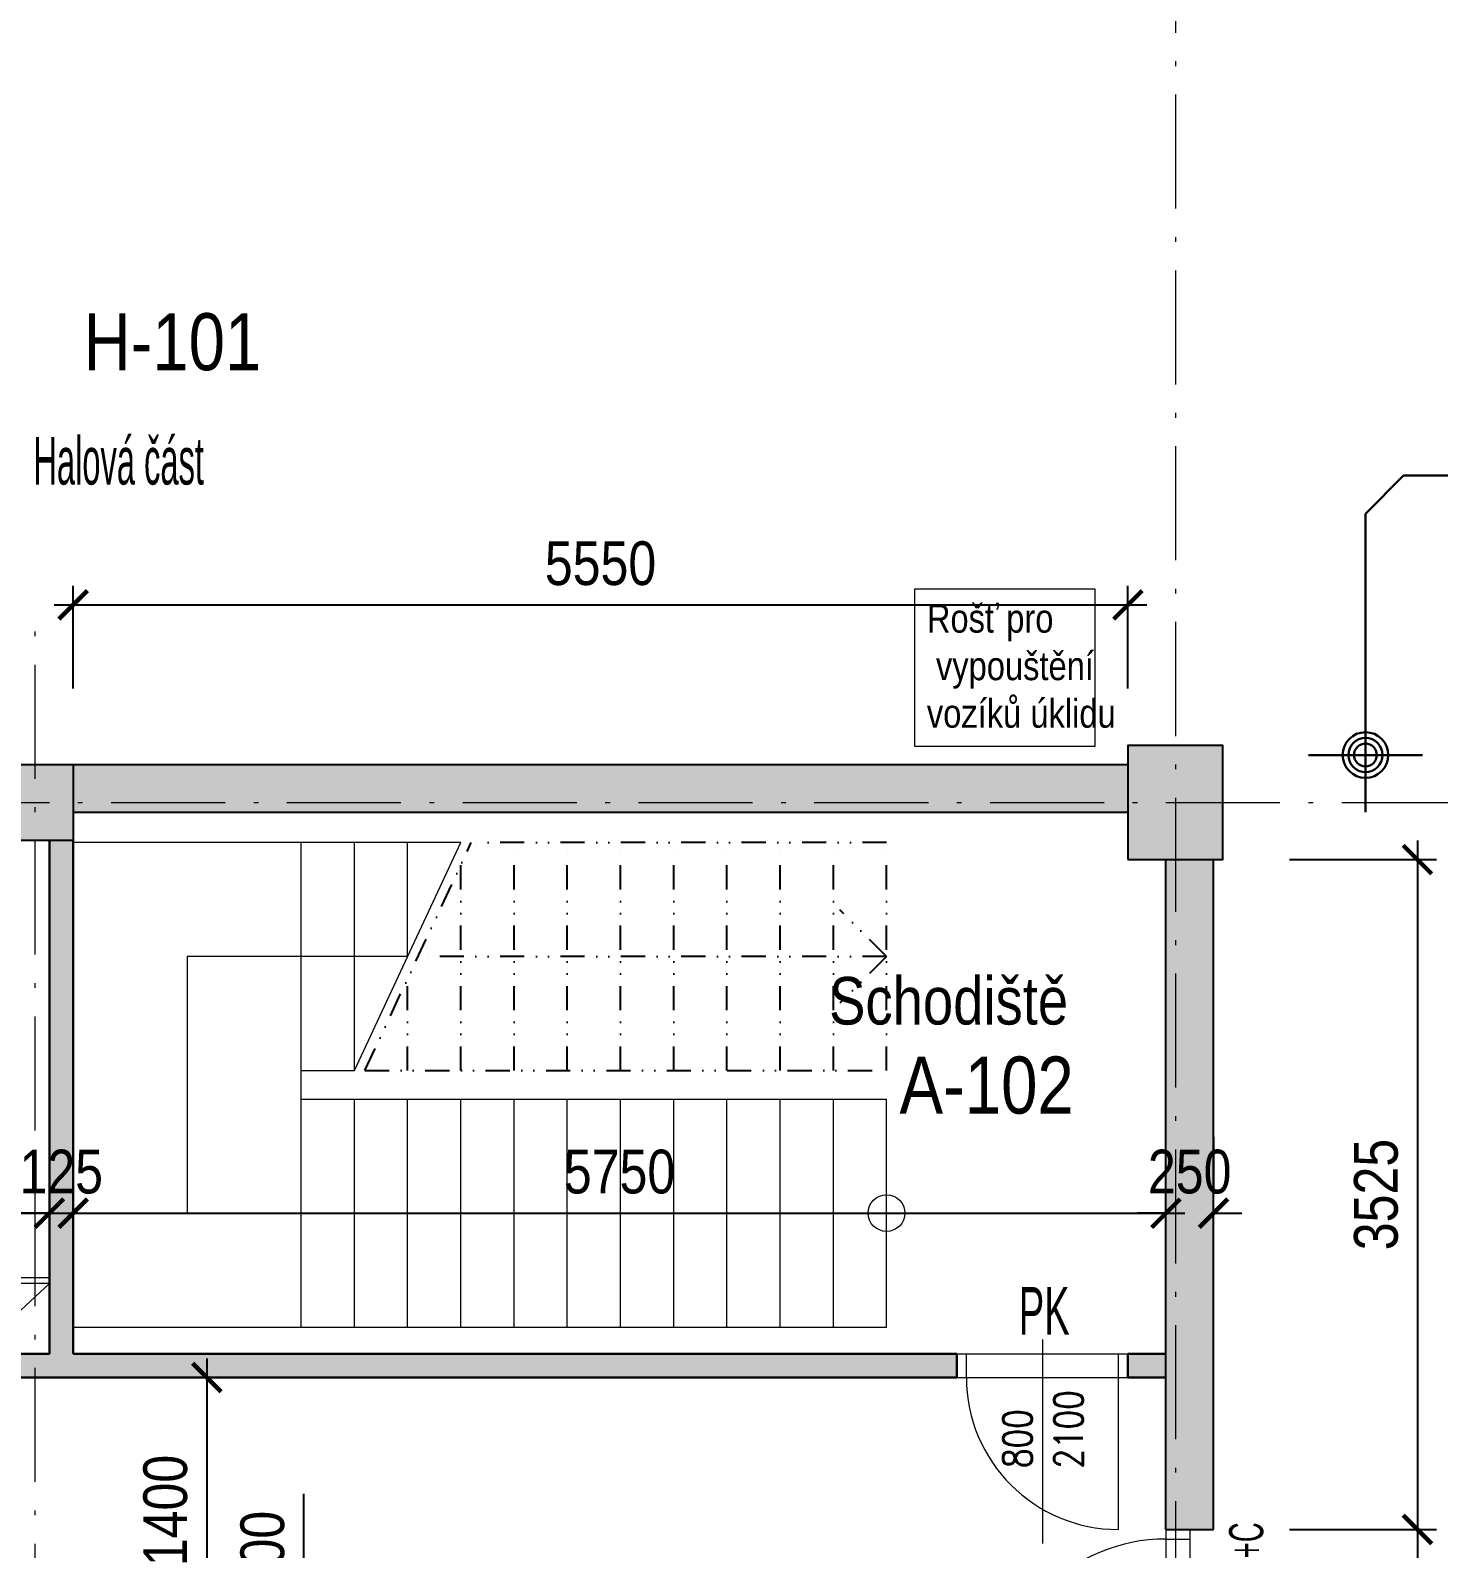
# Model space of a CAD drawing. Header units: millimetres. Extents: x 325046 to 1268204, y 1875583 to 2761998.
# Drawn here: x 712054 to 719464, y 2562967 to 2570956 of the extents above; entities that cross this region are included whole.
import ezdxf

# ---------------------------------------------------------------- set-up
doc = ezdxf.new("R2010")
doc.units = ezdxf.units.MM
doc.header["$LTSCALE"] = 100
doc.header["$PDMODE"] = 65
for name, pattern in [('ACAD_ISO05W100', [33, 24, -3, 0, -3, 0, -3]), ('ACAD_ISO10W100', [18.5, 12, -3, 0.5, -3]), ('DIVIDE', [31.75, 12.7, -6.35, 0, -6.35, 0, -6.35]), ('SO02_F11anp01$0${ Leader Line}', [0])]:
    doc.linetypes.add(name, pattern=pattern)
for name, color, linetype, lineweight in [('A_KCE.tence', 7, 'Continuous', 13), ('Objekty - osy', 5, 'ACAD_ISO10W100', 20), ('ŠRAF-YTONG', 54, 'Continuous', 9), ('ŽB - Šraf-prefa', 253, 'Continuous', 13)]:
    doc.layers.add(name, color=color, linetype=linetype, lineweight=lineweight)
for name, color, linetype, lineweight, true_color in [('DVEŘE - POPIS', 7, 'Continuous', 5, 0x008a22), ('INTERIÉR', 7, 'Continuous', 5, 0xa65930), ('Korabek-trasy', 7, 'Continuous', 30, 0x7478c3), ('Korabek-vpuste', 7, 'Continuous', 30, 0x6f7ceb), ('otvory', 7, 'Continuous', 20, 0xb30000), ('PO - dveře a odolnosti', 7, 'Continuous', 9, 0xc51645), ('PŘÍČKY - SDK', 7, 'Continuous', 30, 0x6a1174), ('SANITA  - NOVÁ', 7, 'Continuous', 13, 0x3f3fde)]:
    doc.layers.add(name, color=color, linetype=linetype, lineweight=lineweight, true_color=true_color)
for name, color, linetype in [('kóty 100', 5, 'Continuous'), ('NRŘ', 6, 'DIVIDE'), ('PŘÍČKY - ZDĚNÉ', 4, 'Continuous'), ('ČÍSLO MÍSTNOSTI', 4, 'Continuous'), ('ŽB- SLOUPY', 3, 'Continuous')]:
    doc.layers.add(name, color=color, linetype=linetype)
doc.layers.add('POPIS MÍSTNOSTÍ', color=7, linetype='Continuous', true_color=0x072bf2)
doc.layers.add('ŠRAF - SDK', color=7, linetype='Continuous', true_color=0xfbe0ee)
doc.styles.add('ARIAL NARROW', font='ARIALN.TTF')
doc.styles.add('FSIMPLEX', font='simplex.shx')
doc.dimstyles.new('100', dxfattribs={"dimscale": 100, "dimtxt": 2.3, "dimasz": 1.5, "dimexe": 1, "dimexo": 4, "dimgap": 1, "dimtad": 1, "dimdec": 0, "dimzin": 0, "dimdsep": 46, "dimtxsty": 'ARIAL NARROW', "dimblk": 'ARCHTICK', "dimcen": 4, "dimdle": 1, "dimclrd": 256, "dimclre": 256, "dimclrt": 7, "dimadec": 0, "dimazin": 0, "dimtfac": 1, "dimtdec": 0, "dimtix": 1, "dimtofl": 0, "dimtmove": 0, "dimatfit": 2, "dimldrblk": 'OBLIQUE', "dimfxl": 1, "dimtolj": 1, "dimtzin": 0, "dimlwd": -1, "dimlwe": -1, "dimarcsym": 1})

# ---------------------------------------------------------------- blocks, each defined once
blk = doc.blocks.new('vpust_tučně')
at = {"layer": 'Korabek-vpuste'}
for p, q in [((53.1457, 90.6713), (53.1457, 91.1713)), ((52.8957, 90.9213), (53.3957, 90.9213))]:
    blk.add_line(p, q, dxfattribs=at)
for radius in [0.1, 0.075, 0.05]:
    blk.add_circle((53.1457, 90.9213), radius, dxfattribs=at)
blk = doc.blocks.new('A$C73023567')
at = {"layer": 'Korabek-trasy'}
for p, q in [((13475.3, 102565.6), (13275, 102365.2)), ((23274.7, 102565.6), (13475.3, 102565.6)), ((13275, 101095.6), (13275, 102365.2))]:
    blk.add_line(p, q, dxfattribs=at)
at = {"layer": 'Korabek-vpuste', "xscale": 1200, "yscale": 1200, "zscale": 1200, "rotation": 269.9999999927888}
blk.add_blockref('vpust_tučně', (-95830.6, 164870.4), dxfattribs=at)
blk = doc.blocks.new('A$C2EF056AC')
at = {"layer": 'otvory', "linetype": 'ACAD_ISO05W100', "ltscale": 0.12}
for p, q in [((900, 1000), (900, 0)), ((1025, 1000), (1025, 0))]:
    blk.add_line(p, q, dxfattribs=at)
at = {"layer": 'otvory'}
for p, q in [((900, 950), (1025, 950)), ((0, 50), (1025, 50))]:
    blk.add_line(p, q, dxfattribs=at)
at = {"layer": 'otvory', "ltscale": 2, "transparency": 33554687}
blk.add_line((1099, 500), (25.4, 500), dxfattribs=at)
blk.add_arc((900, 50), 900, 90, 180, dxfattribs=at)
blk = doc.blocks.new('A$C4B54234D')
at = {"layer": 'otvory', "linetype": 'DIVIDE', "ltscale": 8}
for p, q in [((873.7, 900), (873.7, 0)), ((998.7, 900), (998.7, 0))]:
    blk.add_line(p, q, dxfattribs=at)
at = {"layer": 'otvory'}
for p, q in [((873.7, 850), (998.7, 850)), ((73.7, 50), (998.7, 50))]:
    blk.add_line(p, q, dxfattribs=at)
at = {"layer": 'otvory', "ltscale": 2, "transparency": 33554687}
blk.add_line((1073.7, 450), (0, 450), dxfattribs=at)
blk.add_arc((873.7, 50), 800, 90, 180, dxfattribs=at)
blk = doc.blocks.new('_ARCHTICK')
at = {"color": 0, "linetype": 'ByBlock', "const_width": 0.15}
blk.add_lwpolyline([(-0.5, -0.5), (0.5, 0.5)], dxfattribs=at)
blk = doc.blocks.new('*D466')
at = {"layer": 'Defpoints', "color": 0, "ltscale": 100, "transparency": 16777216}
for p in [(712078.7, 2563867.7), (712153.7, 2562467.7), (712982, 2562467.7)]:
    blk.add_point(p, dxfattribs=at)
at = {"layer": 'kóty 100', "ltscale": 100, "transparency": 16777216}
for p, q in [((712982, 2563967.7), (712982, 2562367.7)), ((712478.7, 2563867.7), (713082, 2563867.7)), ((712553.7, 2562467.7), (713082, 2562467.7))]:
    blk.add_line(p, q, dxfattribs=at)
at = {"layer": 'kóty 100', "ltscale": 100, "transparency": 16777216, "xscale": 150, "yscale": 150, "zscale": 150}
for p, rotation in [((712982, 2563867.7), 90), ((712982, 2562467.7), 270)]:
    blk.add_blockref('_ARCHTICK', p, dxfattribs=dict(at, rotation=rotation))
at = {"layer": 'kóty 100', "color": 7, "ltscale": 100, "transparency": 16777216, "insert": (712764.6, 2563167.7), "char_height": 230, "attachment_point": 5, "rotation": 90, "style": 'ARIAL NARROW'}
blk.add_mtext('\\A1;1400', dxfattribs=at)
blk = doc.blocks.new('_Oblique')
at = {"color": 0, "lineweight": -2}
blk.add_line((-0.5, -0.5), (0.5, 0.5), dxfattribs=at)
blk = doc.blocks.new('*D467')
at = {"layer": 'Defpoints', "color": 0, "ltscale": 100, "transparency": 16777216}
for p in [(712153.7, 2562467.7), (712278.7, 2562267.7), (712982, 2562267.7)]:
    blk.add_point(p, dxfattribs=at)
at = {"layer": 'kóty 100', "ltscale": 100, "transparency": 16777216}
for p, q in [((713493.1, 2562636.7), (713493.1, 2563255.9)), ((712982, 2562367.7), (713493.1, 2562636.7)), ((712982, 2562567.7), (712982, 2562167.7)), ((712553.7, 2562467.7), (713082, 2562467.7)), ((712678.7, 2562267.7), (713082, 2562267.7))]:
    blk.add_line(p, q, dxfattribs=at)
at = {"layer": 'kóty 100', "ltscale": 100, "transparency": 16777216, "xscale": 150, "yscale": 150, "zscale": 150}
for p, rotation in [((712982, 2562467.7), 90), ((712982, 2562267.7), 270)]:
    blk.add_blockref('_ARCHTICK', p, dxfattribs=dict(at, rotation=rotation))
at = {"layer": 'kóty 100', "color": 7, "ltscale": 100, "transparency": 16777216, "insert": (713275.6, 2562946.3), "char_height": 230, "attachment_point": 5, "rotation": 90, "style": 'ARIAL NARROW'}
blk.add_mtext('\\A1;200', dxfattribs=at)
blk = doc.blocks.new('*D494')
at = {"layer": 'Defpoints', "color": 0, "ltscale": 100, "transparency": 16777216}
for p in [(712153.7, 2564731.9), (712153.7, 2563992.7), (705953.7, 2563917.7)]:
    blk.add_point(p, dxfattribs=at)
at = {"layer": 'kóty 100', "ltscale": 100, "transparency": 16777216}
for p, q in [((705953.7, 2564317.7), (705953.7, 2564831.9)), ((712153.7, 2564392.7), (712153.7, 2564831.9)), ((705853.7, 2564731.9), (712253.7, 2564731.9))]:
    blk.add_line(p, q, dxfattribs=at)
at = {"layer": 'kóty 100', "ltscale": 100, "transparency": 16777216, "xscale": 150, "yscale": 150, "zscale": 150, "rotation": 180}
blk.add_blockref('_ARCHTICK', (705953.7, 2564731.9), dxfattribs=at)
at = {"layer": 'kóty 100', "ltscale": 100, "transparency": 16777216, "xscale": 150, "yscale": 150, "zscale": 150}
blk.add_blockref('_ARCHTICK', (712153.7, 2564731.9), dxfattribs=at)
at = {"layer": 'kóty 100', "color": 7, "ltscale": 100, "transparency": 16777216, "insert": (709053.7, 2564949.4), "char_height": 230, "attachment_point": 5, "style": 'ARIAL NARROW'}
blk.add_mtext('\\A1;6200', dxfattribs=at)
blk = doc.blocks.new('*D495')
at = {"layer": 'Defpoints', "color": 0, "ltscale": 100, "transparency": 16777216}
for p in [(712278.7, 2564731.9), (712153.7, 2563992.7), (712278.7, 2563992.7)]:
    blk.add_point(p, dxfattribs=at)
at = {"layer": 'kóty 100', "ltscale": 100, "transparency": 16777216}
for p, q in [((712153.7, 2564392.7), (712153.7, 2564831.9)), ((712278.7, 2564392.7), (712278.7, 2564831.9)), ((712153.7, 2564731.9), (712003.7, 2564731.9)), ((712278.7, 2564731.9), (712428.7, 2564731.9))]:
    blk.add_line(p, q, dxfattribs=at)
at = {"layer": 'kóty 100', "ltscale": 100, "transparency": 16777216, "xscale": 150, "yscale": 150, "zscale": 150}
blk.add_blockref('_ARCHTICK', (712153.7, 2564731.9), dxfattribs=at)
at = {"layer": 'kóty 100', "ltscale": 100, "transparency": 16777216, "xscale": 150, "yscale": 150, "zscale": 150, "rotation": 180}
blk.add_blockref('_ARCHTICK', (712278.7, 2564731.9), dxfattribs=at)
at = {"layer": 'kóty 100', "color": 7, "ltscale": 100, "transparency": 16777216, "insert": (712216.2, 2564949.4), "char_height": 230, "attachment_point": 5, "style": 'ARIAL NARROW'}
blk.add_mtext('\\A1;125', dxfattribs=at)
blk = doc.blocks.new('*D496')
at = {"layer": 'Defpoints', "color": 0, "ltscale": 100, "transparency": 16777216}
for p in [(718028.7, 2564731.9), (712278.7, 2563992.7), (718028.7, 2563992.7)]:
    blk.add_point(p, dxfattribs=at)
at = {"layer": 'kóty 100', "ltscale": 100, "transparency": 16777216}
for p, q in [((712278.7, 2564392.7), (712278.7, 2564831.9)), ((718028.7, 2564392.7), (718028.7, 2564831.9)), ((712178.7, 2564731.9), (718128.7, 2564731.9))]:
    blk.add_line(p, q, dxfattribs=at)
at = {"layer": 'kóty 100', "ltscale": 100, "transparency": 16777216, "xscale": 150, "yscale": 150, "zscale": 150, "rotation": 180}
blk.add_blockref('_ARCHTICK', (712278.7, 2564731.9), dxfattribs=at)
at = {"layer": 'kóty 100', "ltscale": 100, "transparency": 16777216, "xscale": 150, "yscale": 150, "zscale": 150}
blk.add_blockref('_ARCHTICK', (718028.7, 2564731.9), dxfattribs=at)
at = {"layer": 'kóty 100', "color": 7, "ltscale": 100, "transparency": 16777216, "insert": (715153.7, 2564949.4), "char_height": 230, "attachment_point": 5, "style": 'ARIAL NARROW'}
blk.add_mtext('\\A1;5750', dxfattribs=at)
blk = doc.blocks.new('*D497')
at = {"layer": 'Defpoints', "color": 0, "ltscale": 100, "transparency": 16777216}
for p in [(718278.7, 2564731.9), (718278.7, 2564731.9), (718028.7, 2563992.7)]:
    blk.add_point(p, dxfattribs=at)
at = {"layer": 'kóty 100', "ltscale": 100, "transparency": 16777216}
for p, q in [((718278.7, 2565131.9), (718278.7, 2564831.9)), ((718028.7, 2564392.7), (718028.7, 2564831.9)), ((718028.7, 2564731.9), (717878.7, 2564731.9)), ((718278.7, 2564731.9), (718428.7, 2564731.9))]:
    blk.add_line(p, q, dxfattribs=at)
at = {"layer": 'kóty 100', "ltscale": 100, "transparency": 16777216, "xscale": 150, "yscale": 150, "zscale": 150}
blk.add_blockref('_ARCHTICK', (718028.7, 2564731.9), dxfattribs=at)
at = {"layer": 'kóty 100', "ltscale": 100, "transparency": 16777216, "xscale": 150, "yscale": 150, "zscale": 150, "rotation": 180}
blk.add_blockref('_ARCHTICK', (718278.7, 2564731.9), dxfattribs=at)
at = {"layer": 'kóty 100', "color": 7, "ltscale": 100, "transparency": 16777216, "insert": (718153.7, 2564949.4), "char_height": 230, "attachment_point": 5, "style": 'ARIAL NARROW'}
blk.add_mtext('\\A1;250', dxfattribs=at)
blk = doc.blocks.new('*D549')
at = {"layer": 'Defpoints', "color": 0, "ltscale": 100, "transparency": 16777216}
for p in [(717828.7, 2567932.8), (712278.7, 2567092.7), (717828.7, 2567092.7)]:
    blk.add_point(p, dxfattribs=at)
at = {"layer": 'kóty 100', "ltscale": 100, "transparency": 16777216}
for p, q in [((712278.7, 2567492.7), (712278.7, 2568032.8)), ((717828.7, 2567492.7), (717828.7, 2568032.8)), ((712178.7, 2567932.8), (717928.7, 2567932.8))]:
    blk.add_line(p, q, dxfattribs=at)
at = {"layer": 'kóty 100', "ltscale": 100, "transparency": 16777216, "xscale": 150, "yscale": 150, "zscale": 150, "rotation": 180}
blk.add_blockref('_ARCHTICK', (712278.7, 2567932.8), dxfattribs=at)
at = {"layer": 'kóty 100', "ltscale": 100, "transparency": 16777216, "xscale": 150, "yscale": 150, "zscale": 150}
blk.add_blockref('_ARCHTICK', (717828.7, 2567932.8), dxfattribs=at)
at = {"layer": 'kóty 100', "color": 7, "ltscale": 100, "transparency": 16777216, "insert": (715053.7, 2568150.3), "char_height": 230, "attachment_point": 5, "style": 'ARIAL NARROW'}
blk.add_mtext('\\A1;5550', dxfattribs=at)
blk = doc.blocks.new('*D550')
at = {"layer": 'Defpoints', "color": 0, "ltscale": 100, "transparency": 16777216}
for p in [(718278.7, 2566592.7), (718278.7, 2563067.7), (719352.5, 2563067.7)]:
    blk.add_point(p, dxfattribs=at)
at = {"layer": 'kóty 100', "ltscale": 100, "transparency": 16777216}
for p, q in [((719352.5, 2566692.7), (719352.5, 2562967.7)), ((718678.7, 2566592.7), (719452.5, 2566592.7)), ((718678.7, 2563067.7), (719452.5, 2563067.7))]:
    blk.add_line(p, q, dxfattribs=at)
at = {"layer": 'kóty 100', "ltscale": 100, "transparency": 16777216, "xscale": 150, "yscale": 150, "zscale": 150}
for p, rotation in [((719352.5, 2566592.7), 90), ((719352.5, 2563067.7), 270)]:
    blk.add_blockref('_ARCHTICK', p, dxfattribs=dict(at, rotation=rotation))
at = {"layer": 'kóty 100', "color": 7, "ltscale": 100, "transparency": 16777216, "insert": (719135, 2564830.2), "char_height": 230, "attachment_point": 5, "rotation": 90, "style": 'ARIAL NARROW'}
blk.add_mtext('\\A1;3525', dxfattribs=at)
blk = doc.blocks.new('*D551')
at = {"layer": 'Defpoints', "color": 0, "ltscale": 100, "transparency": 16777216}
for p in [(718278.7, 2563067.7), (718278.7, 2562067.7), (719352.5, 2562067.7)]:
    blk.add_point(p, dxfattribs=at)
at = {"layer": 'kóty 100', "ltscale": 100, "transparency": 16777216}
for p, q in [((719352.5, 2563167.7), (719352.5, 2561967.7)), ((718678.7, 2563067.7), (719452.5, 2563067.7)), ((718678.7, 2562067.7), (719452.5, 2562067.7))]:
    blk.add_line(p, q, dxfattribs=at)
at = {"layer": 'kóty 100', "ltscale": 100, "transparency": 16777216, "xscale": 150, "yscale": 150, "zscale": 150}
for p, rotation in [((719352.5, 2563067.7), 90), ((719352.5, 2562067.7), 270)]:
    blk.add_blockref('_ARCHTICK', p, dxfattribs=dict(at, rotation=rotation))
at = {"layer": 'kóty 100', "color": 7, "ltscale": 100, "transparency": 16777216, "insert": (719135, 2562567.7), "char_height": 230, "attachment_point": 5, "rotation": 90, "style": 'ARIAL NARROW'}
blk.add_mtext('\\A1;1000', dxfattribs=at)

msp = doc.modelspace()

# ---------------------------------------------------------------- hatches: boundary and pattern name
at = {"layer": 'ŠRAF - SDK', "ltscale": 100}
h = msp.add_hatch(color=256, dxfattribs=at)
h.dxf.hatch_style = 1
h.paths.add_polyline_path([(716928.7, 2563867.7), (716928.7, 2563992.7), (712278.7, 2563992.7), (712278.7, 2566692.7), (712153.7, 2566692.7), (712153.7, 2563992.7), (705953.7, 2563992.7), (705953.7, 2563917.7), (705803.7, 2563917.7), (705803.7, 2563867.7)])
h.paths.add_polyline_path([(717828.7, 2563992.7), (717828.7, 2563867.7), (718028.7, 2563867.7), (718028.7, 2563992.7)])
at = {"layer": 'ŠRAF-YTONG', "linetype": 'ByBlock', "ltscale": 100, "true_color": 0x919191}
h = msp.add_hatch(color=252, dxfattribs=at)
h.dxf.hatch_style = 1
h.paths.add_polyline_path([(710478.7, 2566842.7), (710478.7, 2567092.7), (706403.7, 2567092.7), (706403.7, 2566842.7)])
h.paths.add_polyline_path([(712278.7, 2567092.7), (712278.7, 2566842.7), (717714.8, 2566842.7), (717712.3, 2567092.7)])
h.paths.add_polyline_path([(711378.7, 2567092.7), (711378.7, 2566842.7), (711878.7, 2566842.7), (711878.7, 2567092.7)])
h.paths.add_polyline_path([(717728.7, 2566842.7), (717828.7, 2566842.7), (717828.7, 2567092.7), (717728.7, 2567092.7)])
h.paths.add_polyline_path([(718028.7, 2563067.7), (718278.7, 2563067.7), (718278.7, 2566592.7), (718028.7, 2566592.7)])
h.paths.add_polyline_path([(718278.7, 2562067.7), (718028.7, 2562067.7), (718028.7, 2561092.7), (718278.7, 2561092.7)])
h.paths.add_polyline_path([(718028.7, 2560542.7), (718278.7, 2560542.7), (718278.7, 2560692.7), (718028.7, 2560692.7)])
h = msp.add_hatch(color=252, dxfattribs=at)
h.dxf.hatch_style = 1
h.paths.add_polyline_path([(717828.7, 2567092.7), (712278.7, 2567092.7), (712278.7, 2566842.7), (717828.7, 2566842.7)])
h = msp.add_hatch(color=252, dxfattribs=at)
h.dxf.hatch_style = 1
h.paths.add_polyline_path([(718278.7, 2566592.7), (718028.7, 2566592.7), (718028.7, 2563067.7), (718278.7, 2563067.7)])
at = {"layer": 'ŽB - Šraf-prefa'}
h = msp.add_hatch(color=256, dxfattribs=at)
h.dxf.hatch_style = 1
h.paths.add_polyline_path([(717828.7, 2566592.7), (718328.7, 2566592.7), (718328.7, 2567192.7), (717828.7, 2567192.7)])
h = msp.add_hatch(color=256, dxfattribs=at)
h.dxf.hatch_style = 1
h.paths.add_polyline_path([(712278.7, 2566692.7), (711878.7, 2566692.7), (711878.7, 2567092.7), (712278.7, 2567092.7)])

# ---------------------------------------------------------------- linework, layer by layer
at = {"layer": 'A_KCE.tence'}
for p, q in [((714318.7, 2566682.7), (712278.7, 2566682.7)), ((713478.7, 2564132.7), (713478.7, 2566682.7)), ((713758.7, 2565482.7), (713758.7, 2566682.7)), ((714038.7, 2566082.7), (714038.7, 2566682.7)), ((712878.7, 2566082.7), (712878.7, 2564732.7)), ((714038.7, 2566082.7), (712878.7, 2566082.7)), ((713478.7, 2565482.7), (713758.7, 2565482.7)), ((713478.7, 2565332.7), (716558.7, 2565332.7)), ((713758.7, 2564132.7), (713758.7, 2565332.7)), ((714038.7, 2564132.7), (714038.7, 2565332.7)), ((714318.7, 2564132.7), (714318.7, 2565332.7)), ((714598.7, 2564132.7), (714598.7, 2565332.7)), ((714878.7, 2564132.7), (714878.7, 2565332.7)), ((715158.7, 2564132.7), (715158.7, 2565332.7)), ((715438.7, 2564132.7), (715438.7, 2565332.7)), ((715718.7, 2564132.7), (715718.7, 2565332.7)), ((715998.7, 2564132.7), (715998.7, 2565332.7)), ((716278.7, 2564132.7), (716278.7, 2565332.7)), ((716558.7, 2564132.7), (716558.7, 2565332.7)), ((716558.7, 2564732.7), (712878.7, 2564732.7)), ((712278.7, 2564132.7), (716558.7, 2564132.7))]:
    msp.add_line(p, q, dxfattribs=at)
msp.add_lwpolyline([(713758.7, 2565482.7), (714318.7, 2566682.7)], dxfattribs=at)
msp.add_circle((716558.7, 2564732.7), 96.7, dxfattribs=at)
at = {"layer": 'INTERIÉR'}
msp.add_lwpolyline([(712153.7, 2564392.8), (712153.7, 2563992.7), (711353.7, 2563992.7), (711353.7, 2564392.8)], close=True, dxfattribs=at)
msp.add_lwpolyline([(712153.7, 2564362.8), (711353.7, 2564362.7), (711753.7, 2563992.8), (712153.7, 2564362.8)], dxfattribs=at)
at = {"layer": 'NRŘ', "ltscale": 0.1}
for p, q in [((716558.7, 2566682.7), (714373.8, 2566682.7)), ((714598.7, 2565482.7), (714598.7, 2566682.7)), ((714878.7, 2565482.7), (714878.7, 2566682.7)), ((715158.7, 2565482.7), (715158.7, 2566682.7)), ((715438.7, 2565482.7), (715438.7, 2566682.7)), ((715718.7, 2565482.7), (715718.7, 2566682.7)), ((715998.7, 2565482.7), (715998.7, 2566682.7)), ((716278.7, 2565482.7), (716278.7, 2566682.7)), ((716558.7, 2565482.7), (716558.7, 2566682.7)), ((714318.7, 2565482.7), (714318.7, 2566564.5)), ((716558.7, 2566082.7), (716313.6, 2566327.8)), ((716558.7, 2566082.7), (714093.8, 2566082.7)), ((716558.7, 2566082.7), (716313.6, 2565837.6)), ((714038.7, 2565482.7), (714038.7, 2565964.5)), ((713813.8, 2565482.7), (716558.7, 2565482.7))]:
    msp.add_line(p, q, dxfattribs=at)
msp.add_lwpolyline([(713813.8, 2565482.7), (714373.8, 2566682.7)], dxfattribs=at)
at = {"layer": 'Objekty - osy', "ltscale": 0.5}
for points in [[(718078.7, 2591892.7), (718078.7, 2469892.7)], [(712078.7, 2469892.7), (712078.7, 2567892.7)], [(705078.7, 2566892.7), (1079078.7, 2566892.7)]]:
    msp.add_lwpolyline(points, dxfattribs=at)
at = {"layer": 'PŘÍČKY - SDK'}
for p, q in [((716928.7, 2563992.7), (712278.7, 2563992.7)), ((718028.7, 2563992.7), (717828.7, 2563992.7))]:
    msp.add_line(p, q, dxfattribs=at)
at = {"layer": 'PŘÍČKY - SDK', "ltscale": 100}
for p, q in [((717828.7, 2563992.7), (717828.7, 2563867.7)), ((717828.7, 2563867.7), (718028.7, 2563867.7))]:
    msp.add_line(p, q, dxfattribs=at)
at = {"layer": 'PŘÍČKY - SDK'}
for points in [[(712153.7, 2566692.7), (712153.7, 2563992.7)], [(712278.7, 2566692.7), (712278.7, 2563992.7)], [(705803.7, 2563917.7), (705953.7, 2563917.7), (705953.7, 2563992.7), (712153.7, 2563992.7)], [(705803.7, 2563867.7), (716928.7, 2563867.7), (716928.7, 2563992.7)]]:
    msp.add_lwpolyline(points, dxfattribs=at)
at = {"layer": 'PŘÍČKY - ZDĚNÉ'}
for p, q in [((711378.7, 2567092.7), (717828.7, 2567092.7)), ((712278.7, 2566842.7), (717828.7, 2566842.7)), ((718028.7, 2563067.7), (718028.7, 2566592.7)), ((718278.7, 2563067.7), (718278.7, 2566592.7))]:
    msp.add_line(p, q, dxfattribs=at)
msp.add_lwpolyline([(718028.7, 2563067.7), (718278.7, 2563067.7)], dxfattribs=at)
at = {"layer": 'SANITA  - NOVÁ'}
msp.add_lwpolyline([(717656.3, 2567188.7), (717656.3, 2568014.8), (716706.2, 2568014.8), (716706.2, 2567188.7)], close=True, dxfattribs=at)
at = {"layer": 'ŽB- SLOUPY'}
for points in [[(717828.7, 2566592.7), (718328.7, 2566592.7), (718328.7, 2567192.7), (717828.7, 2567192.7)], [(712278.7, 2566692.7), (711878.7, 2566692.7), (711878.7, 2567092.7), (712278.7, 2567092.7)]]:
    msp.add_lwpolyline(points, close=True, dxfattribs=at)

# ---------------------------------------------------------------- block references
at = {"layer": 'Korabek-trasy', "linetype": 'SO02_F11anp01$0${ Leader Line}'}
msp.add_blockref('A$C73023567', (705803.7, 2466047.2), dxfattribs=at)
at = {"layer": 'otvory', "rotation": 90}
msp.add_blockref('A$C4B54234D', (717828.7, 2562994.1), dxfattribs=at)
at = {"layer": 'otvory', "ltscale": 100}
msp.add_blockref('A$C2EF056AC', (717128.7, 2562067.7), dxfattribs=at)

# ---------------------------------------------------------------- texts
at = {"layer": 'DVEŘE - POPIS', "style": 'FSIMPLEX', "width": 0.8}
for s, p in [('2100', (717590.8, 2563388.6)), ('800', (717322.8, 2563391.5))]:
    msp.add_text(s, height=150, rotation=90, dxfattribs=at).set_placement(p)
at = {"layer": 'PO - dveře a odolnosti', "insert": (717254.6, 2564343.5, 0), "char_height": 250, "width": 3980.887, "attachment_point": 1, "style": 'ARIAL NARROW'}
msp.add_mtext('\\A1;{\\W0.7;PK}', dxfattribs=at)
at = {"layer": 'PO - dveře a odolnosti', "insert": (718360.8, 2562162.9, 0), "char_height": 180, "width": 3905.887, "attachment_point": 1, "rotation": 90, "style": 'ARIAL NARROW'}
msp.add_mtext('\\A1;{\\W0.7;EW 30 DP3+C}', dxfattribs=at)
at = {"layer": 'POPIS MÍSTNOSTÍ', "style": 'ARIAL NARROW', "width": 0.6}
msp.add_text('Halová část', height=250, rotation=360, dxfattribs=at).set_placement((712069.5, 2568565.9))
at = {"layer": 'POPIS MÍSTNOSTÍ', "insert": (716256.5, 2565974.8), "char_height": 250, "width": 3980.887, "attachment_point": 1, "style": 'ARIAL NARROW'}
msp.add_mtext('Schodiště', dxfattribs=at)
at = {"layer": 'SANITA  - NOVÁ', "insert": (716770.9, 2567936.7, 0), "char_height": 150, "width": 7009.488, "attachment_point": 1, "style": 'ARIAL NARROW'}
msp.add_mtext('Rošť pro \\P vypouštění\\Pvozíků úklidu', dxfattribs=at)
at = {"layer": 'ČÍSLO MÍSTNOSTI', "style": 'ARIAL NARROW'}
for s, p in [('H-101', (712333.1, 2569167.2)), ('A-102', (716626.9, 2565256.1))]:
    msp.add_text(s, height=300, dxfattribs=at).set_placement(p)

# ---------------------------------------------------------------- dimensions: what is measured, and where the dimension line sits
at = {"layer": 'kóty 100', "ltscale": 100}
for base, p1, p2, picture, middle in [((717828.7, 2567932.8), (712278.7, 2567092.7), (717828.7, 2567092.7), '*D549', (715053.7, 2568150.3)), ((712153.7, 2564731.9), (705953.7, 2563917.7), (712153.7, 2563992.7), '*D494', (709053.7, 2564949.4)), ((712278.7, 2564731.9), (712153.7, 2563992.7), (712278.7, 2563992.7), '*D495', (712216.2, 2564949.4)), ((718028.7, 2564731.9), (712278.7, 2563992.7), (718028.7, 2563992.7), '*D496', (715153.7, 2564949.4)), ((718278.7, 2564731.9), (718028.7, 2563992.7), (718278.7, 2564731.9), '*D497', (718153.7, 2564949.4))]:
    dim = msp.add_linear_dim(base=base, p1=p1, p2=p2, dimstyle='100', override={"dimtmove": 1}, dxfattribs=at)
    dim.commit()
    dim.dimension.update_dxf_attribs({"geometry": picture, "text_midpoint": middle})
for base, p1, p2, picture, middle in [((719352.5, 2563067.7), (718278.7, 2566592.7), (718278.7, 2563067.7), '*D550', (719135, 2564830.2)), ((712982, 2562467.7), (712078.7, 2563867.7), (712153.7, 2562467.7), '*D466', (712764.6, 2563167.7))]:
    dim = msp.add_linear_dim(base=base, p1=p1, p2=p2, angle=90, dimstyle='100', dxfattribs=at)
    dim.commit()
    dim.dimension.update_dxf_attribs({"geometry": picture, "text_midpoint": middle})
dim = msp.add_linear_dim(base=(712982, 2562267.7), p1=(712153.7, 2562467.7), p2=(712278.7, 2562267.7), angle=90, dimstyle='100', override={"dimtmove": 1}, dxfattribs=at)
dim.commit()
dim.dimension.update_dxf_attribs({"geometry": '*D467', "text_midpoint": (713493.1, 2562736.7), "dimtype": 160})
dim = msp.add_linear_dim(base=(719352.5, 2562067.7), p1=(718278.7, 2563067.7), p2=(718278.7, 2562067.7), angle=90, dimstyle='100', override={"dimtmove": 1}, dxfattribs=at)
dim.commit()
dim.dimension.update_dxf_attribs({"geometry": '*D551', "text_midpoint": (719135, 2562567.7)})

doc.saveas('drawing.dxf')
